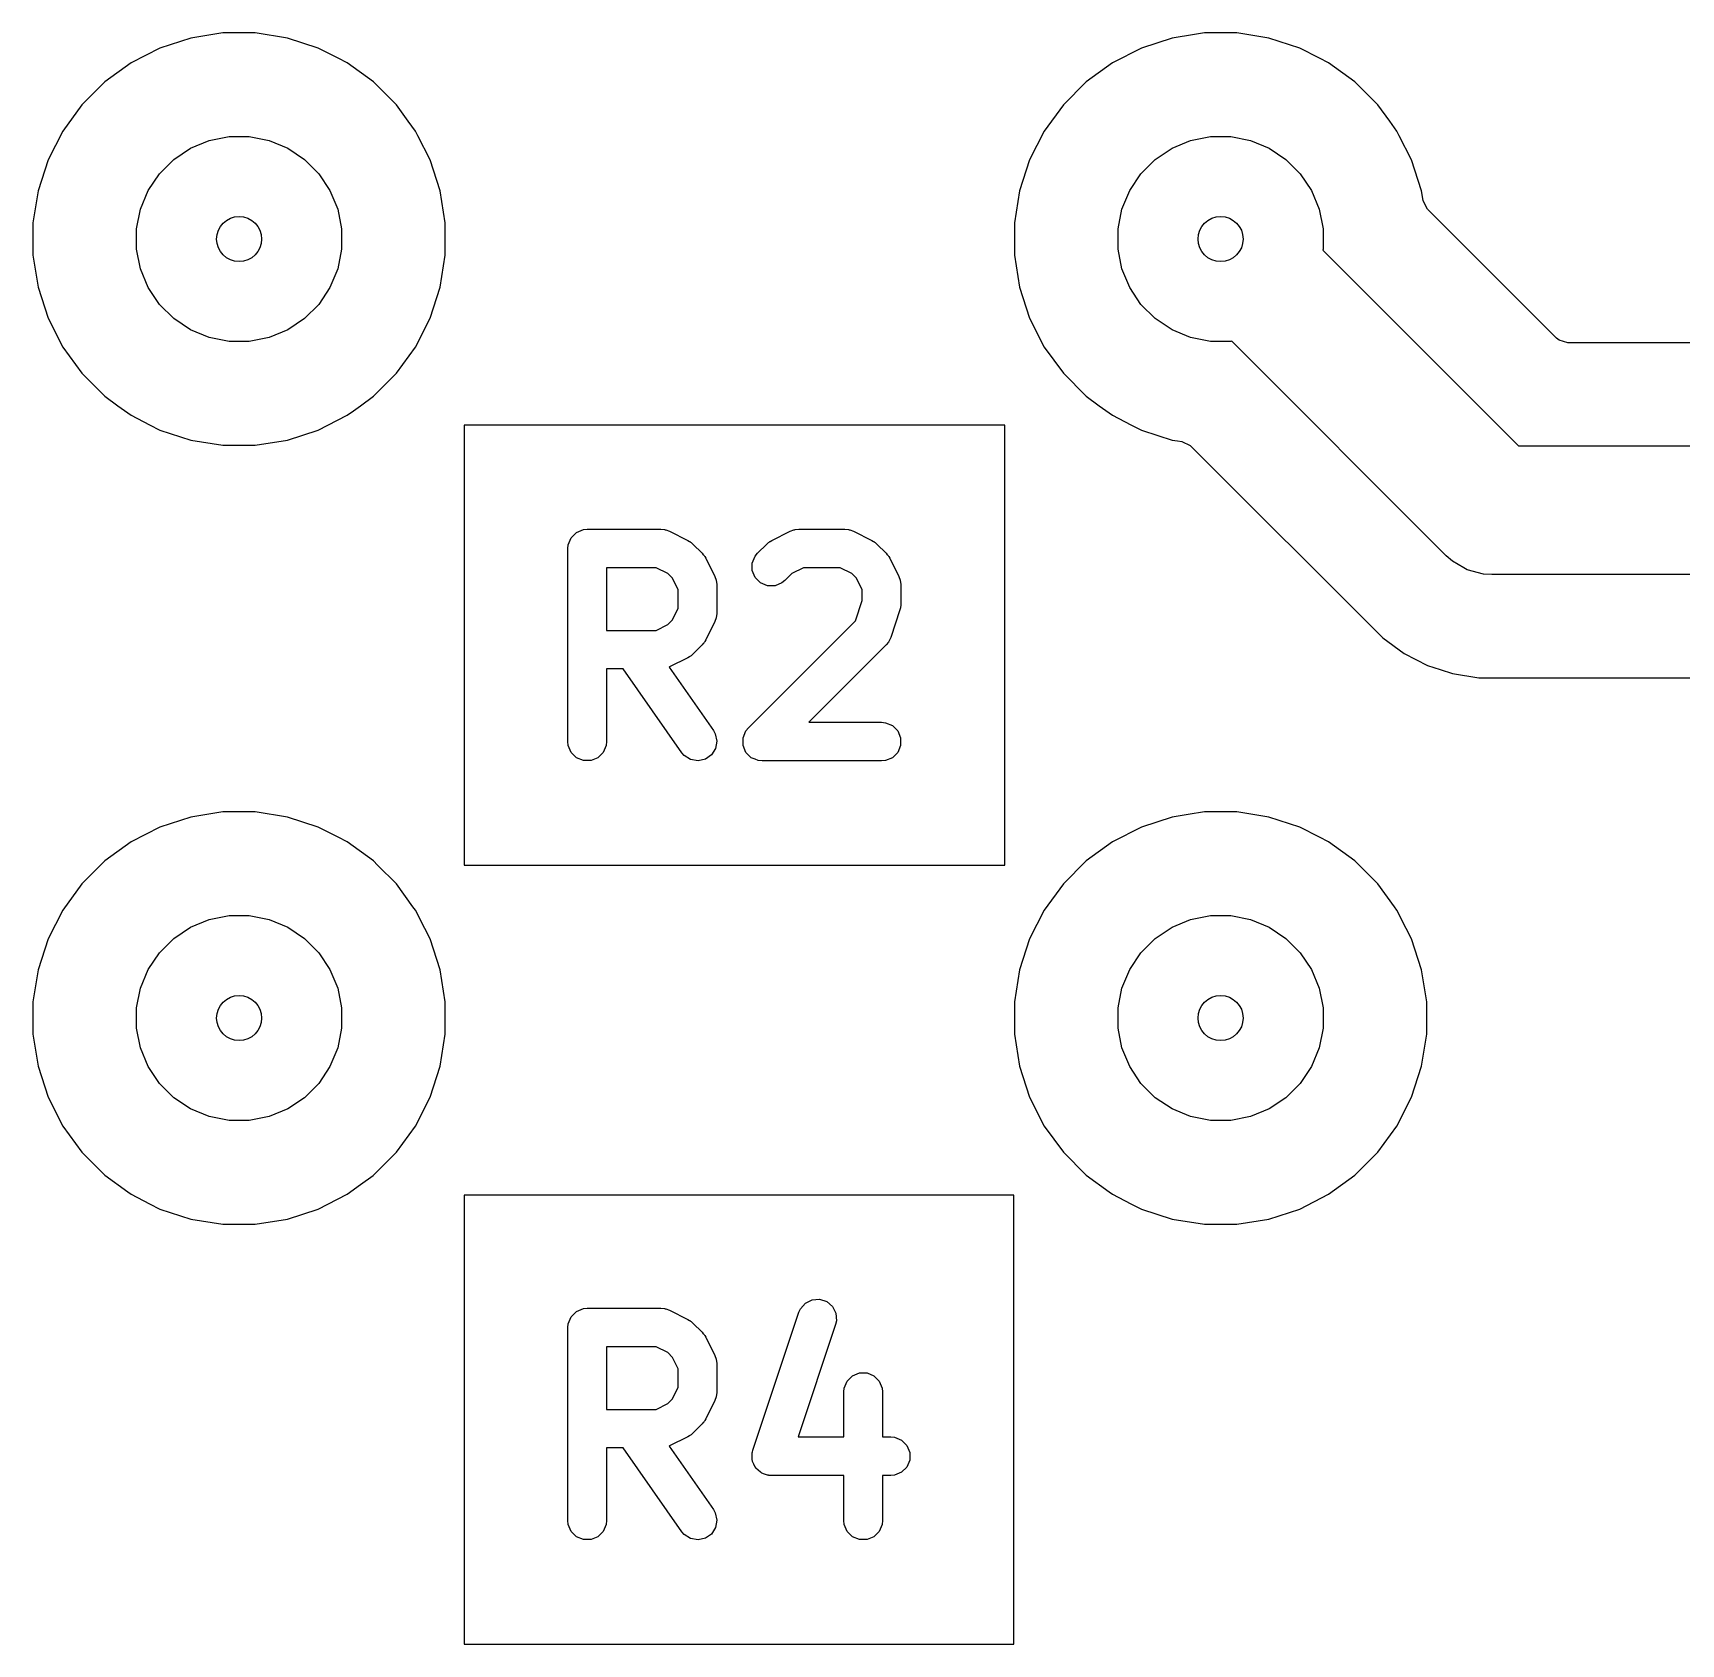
# Model space of a CAD drawing. Extents: x 20 to 124, y -124 to -20.
# Drawn here: x 58.4 to 71.2, y -96.51 to -84 of the extents above; entities that cross this region are included whole.
import ezdxf

# ---------------------------------------------------------------- set-up
doc = ezdxf.new("R2010")
doc.units = 0
doc.layers.add('BLACK', color=7, linetype='CONTINUOUS')
doc.layers.add('WHITE', color=7, linetype='CONTINUOUS')

msp = doc.modelspace()

# ---------------------------------------------------------------- linework, layer by layer
at = {"layer": 'BLACK', "linetype": 'CONTINUOUS'}
for p, q in [((59.630214, -84.04141), (59.390616, -84.11926)), ((59.802295, -84.014155), (59.630214, -84.04141)), ((59.879038, -84.002), (59.802295, -84.014155)), ((60.130962, -84.002), (59.879038, -84.002)), ((60.379779, -84.041409), (60.130962, -84.002)), ((60.379785, -84.04141), (60.379779, -84.041409)), ((60.619383, -84.11926), (60.379785, -84.04141)), ((67.250214, -84.04141), (67.010616, -84.11926)), ((67.422295, -84.014155), (67.250214, -84.04141)), ((67.499038, -84.002), (67.422295, -84.014155)), ((67.750962, -84.002), (67.499038, -84.002)), ((67.999779, -84.041409), (67.750962, -84.002)), ((67.999785, -84.04141), (67.999779, -84.041409)), ((68.239383, -84.11926), (67.999785, -84.04141)), ((59.390616, -84.11926), (59.166151, -84.233632)), ((60.773747, -84.197913), (60.619383, -84.11926)), ((67.010616, -84.11926), (66.786151, -84.233632)), ((68.393747, -84.197913), (68.239383, -84.11926)), ((59.166151, -84.233632), (58.96235, -84.381701)), ((60.843845, -84.23363), (60.773747, -84.197913)), ((60.843847, -84.233631), (60.843845, -84.23363)), ((60.843848, -84.233632), (60.843847, -84.233631)), ((61.047649, -84.381701), (60.843848, -84.233632)), ((66.786151, -84.233632), (66.58235, -84.381701)), ((68.463845, -84.23363), (68.393747, -84.197913)), ((68.463847, -84.233631), (68.463845, -84.23363)), ((68.463848, -84.233632), (68.463847, -84.233631)), ((68.667649, -84.381701), (68.463848, -84.233632)), ((58.962345, -84.381705), (58.784205, -84.559845)), ((58.96235, -84.381701), (58.962345, -84.381705)), ((61.047654, -84.381705), (61.047649, -84.381701)), ((61.225794, -84.559845), (61.047654, -84.381705)), ((66.582345, -84.381705), (66.404205, -84.559845)), ((66.58235, -84.381701), (66.582345, -84.381705)), ((68.667654, -84.381705), (68.667649, -84.381701)), ((68.845794, -84.559845), (68.667654, -84.381705)), ((58.784201, -84.55985), (58.636132, -84.763651)), ((58.784205, -84.559845), (58.784201, -84.55985)), ((61.225798, -84.55985), (61.225794, -84.559845)), ((61.318038, -84.686809), (61.225798, -84.55985)), ((66.404201, -84.55985), (66.256132, -84.763651)), ((66.404205, -84.559845), (66.404201, -84.55985)), ((68.845798, -84.55985), (68.845794, -84.559845)), ((68.938038, -84.686809), (68.845798, -84.55985)), ((61.37387, -84.763655), (61.318038, -84.686809)), ((68.99387, -84.763655), (68.938038, -84.686809)), ((58.636132, -84.763651), (58.52176, -84.988116)), ((59.772772, -84.836948), (59.926586, -84.806352)), ((59.926586, -84.806352), (60.083414, -84.806352)), ((60.083414, -84.806352), (60.237228, -84.836948)), ((61.392398, -84.800019), (61.37387, -84.763655)), ((61.488239, -84.988116), (61.392398, -84.800019)), ((66.256132, -84.763651), (66.14176, -84.988116)), ((67.392772, -84.836948), (67.546586, -84.806352)), ((67.546586, -84.806352), (67.703414, -84.806352)), ((67.703414, -84.806352), (67.857228, -84.836948)), ((69.012398, -84.800019), (68.99387, -84.763655)), ((69.108239, -84.988116), (69.012398, -84.800019)), ((59.497485, -84.984092), (59.627883, -84.896963)), ((59.627883, -84.896963), (59.772772, -84.836948)), ((60.237228, -84.836948), (60.382117, -84.896963)), ((60.382117, -84.896963), (60.512515, -84.984092)), ((67.117485, -84.984092), (67.247883, -84.896963)), ((67.247883, -84.896963), (67.392772, -84.836948)), ((67.857228, -84.836948), (68.002117, -84.896963)), ((68.002117, -84.896963), (68.132515, -84.984092)), ((58.52176, -84.988116), (58.44391, -85.227714)), ((59.386592, -85.094985), (59.497485, -84.984092)), ((60.512515, -84.984092), (60.623408, -85.094985)), ((61.488239, -84.988118), (61.488239, -84.988116)), ((61.488241, -84.988121), (61.488239, -84.988118)), ((61.56609, -85.227715), (61.488241, -84.988121)), ((66.14176, -84.988116), (66.06391, -85.227714)), ((67.006592, -85.094985), (67.117485, -84.984092)), ((68.132515, -84.984092), (68.243408, -85.094985)), ((69.18609, -85.227714), (69.108239, -84.988116)), ((59.299463, -85.225383), (59.386592, -85.094985)), ((60.623408, -85.094985), (60.710537, -85.225383)), ((66.919463, -85.225383), (67.006592, -85.094985)), ((68.243408, -85.094985), (68.330537, -85.225383)), ((58.44391, -85.227714), (58.4045, -85.476538)), ((59.239448, -85.370272), (59.299463, -85.225383)), ((60.710537, -85.225383), (60.770552, -85.370272)), ((61.6055, -85.476538), (61.56609, -85.227715)), ((66.06391, -85.227714), (66.0245, -85.476538)), ((66.859448, -85.370272), (66.919463, -85.225383)), ((68.330537, -85.225383), (68.390552, -85.370272)), ((69.197983, -85.302806), (69.18609, -85.227714)), ((69.19929, -85.309767), (69.197983, -85.302806)), ((69.232775, -85.37109), (69.19929, -85.309767)), ((59.208852, -85.524086), (59.239448, -85.370272)), ((60.770552, -85.370272), (60.801148, -85.524086)), ((66.828852, -85.524086), (66.859448, -85.370272)), ((68.390552, -85.370272), (68.421148, -85.524086)), ((70.233666, -86.371981), (69.232775, -85.37109)), ((58.4045, -85.476538), (58.4045, -85.728461)), ((59.208852, -85.680914), (59.208852, -85.524086)), ((60.801148, -85.524086), (60.801148, -85.680914)), ((61.6055, -85.728462), (61.6055, -85.476538)), ((66.0245, -85.476538), (66.0245, -85.728461)), ((66.828852, -85.680914), (66.828852, -85.524086)), ((68.421148, -85.524086), (68.421148, -85.680914)), ((58.4045, -85.728461), (58.44391, -85.977285)), ((59.239448, -85.834728), (59.208852, -85.680914)), ((60.801148, -85.680914), (60.770552, -85.834728)), ((61.56609, -85.977285), (61.6055, -85.728462)), ((66.0245, -85.728461), (66.06391, -85.977285)), ((66.859448, -85.834728), (66.828852, -85.680914)), ((68.421148, -85.680914), (68.419384, -85.689778)), ((68.419384, -85.689778), (69.938406, -87.2088)), ((59.299463, -85.979617), (59.239448, -85.834728)), ((60.770552, -85.834728), (60.710537, -85.979617)), ((66.919463, -85.979617), (66.859448, -85.834728)), ((58.44391, -85.977285), (58.52176, -86.216883)), ((59.386592, -86.110015), (59.299463, -85.979617)), ((60.710537, -85.979617), (60.623408, -86.110015)), ((61.488241, -86.216879), (61.56609, -85.977285)), ((66.06391, -85.977285), (66.14176, -86.216883)), ((67.006592, -86.110015), (66.919463, -85.979617)), ((59.497485, -86.220908), (59.386592, -86.110015)), ((60.623408, -86.110015), (60.512515, -86.220908)), ((67.117485, -86.220908), (67.006592, -86.110015)), ((58.52176, -86.216883), (58.636132, -86.441348)), ((59.627883, -86.308037), (59.497485, -86.220908)), ((60.512515, -86.220908), (60.382117, -86.308037)), ((61.37387, -86.441345), (61.488241, -86.216879)), ((66.14176, -86.216883), (66.256132, -86.441348)), ((67.247883, -86.308037), (67.117485, -86.220908)), ((59.772772, -86.368052), (59.627883, -86.308037)), ((59.926586, -86.398648), (59.772772, -86.368052)), ((60.237228, -86.368052), (60.083414, -86.398648)), ((60.382117, -86.308037), (60.237228, -86.368052)), ((67.392772, -86.368052), (67.247883, -86.308037)), ((67.546586, -86.398648), (67.392772, -86.368052)), ((58.636132, -86.441348), (58.784201, -86.645149)), ((60.083414, -86.398648), (59.926586, -86.398648)), ((61.225793, -86.645156), (61.37387, -86.441345)), ((66.256132, -86.441348), (66.404201, -86.645149)), ((67.703414, -86.398648), (67.546586, -86.398648)), ((67.712278, -86.396884), (67.703414, -86.398648)), ((69.377747, -88.062353), (67.712278, -86.396884)), ((70.254308, -86.388615), (70.233666, -86.371981)), ((70.321347, -86.4083), (70.254308, -86.388615)), ((73.186943, -86.4083), (70.321347, -86.4083)), ((58.784201, -86.645149), (58.784205, -86.645154)), ((58.784205, -86.645154), (58.962345, -86.823294)), ((61.047656, -86.823293), (61.225793, -86.645156)), ((66.404201, -86.645149), (66.404205, -86.645154)), ((66.404205, -86.645154), (66.582345, -86.823294)), ((58.962345, -86.823294), (58.96235, -86.823298)), ((58.96235, -86.823298), (59.063687, -86.896923)), ((60.946314, -86.896923), (61.047649, -86.823298)), ((61.047647, -86.823298), (61.047656, -86.823293)), ((61.047649, -86.823298), (61.047647, -86.823298)), ((66.582345, -86.823294), (66.58235, -86.823298)), ((66.58235, -86.823298), (66.683687, -86.896923)), ((59.063687, -86.896923), (59.166155, -86.97137)), ((59.166155, -86.97137), (59.309184, -87.044247)), ((60.619379, -87.085741), (60.843845, -86.97137)), ((60.843845, -86.97137), (60.892547, -86.935985)), ((60.892547, -86.935985), (60.946314, -86.896923)), ((66.683687, -86.896923), (66.786155, -86.97137)), ((66.786155, -86.97137), (66.929184, -87.044247)), ((59.309184, -87.044247), (59.390616, -87.085739)), ((59.390616, -87.085739), (59.390618, -87.085739)), ((59.390618, -87.085739), (59.390621, -87.085741)), ((59.390621, -87.085741), (59.630215, -87.16359)), ((60.379785, -87.16359), (60.619379, -87.085741)), ((65.950797, -87.048603), (61.752357, -87.048603)), ((61.752357, -87.048603), (61.752357, -90.464155)), ((65.950797, -90.464155), (65.950797, -87.048603)), ((66.929184, -87.044247), (67.010616, -87.085739)), ((67.010616, -87.085739), (67.010618, -87.085739)), ((67.010618, -87.085739), (67.010621, -87.085741)), ((67.010621, -87.085741), (67.139049, -87.12747)), ((67.139049, -87.12747), (67.250214, -87.16359)), ((59.630215, -87.16359), (59.879038, -87.203)), ((59.879038, -87.203), (59.879039, -87.203)), ((59.879039, -87.203), (60.130961, -87.203)), ((60.130961, -87.203), (60.130962, -87.203)), ((60.130962, -87.203), (60.379785, -87.16359)), ((67.250214, -87.16359), (67.289439, -87.169802)), ((67.289439, -87.169802), (67.325306, -87.175483)), ((67.325306, -87.175483), (67.388441, -87.205412)), ((67.388441, -87.205412), (67.39359, -87.210275)), ((67.39359, -87.210275), (68.884081, -88.700766)), ((69.938406, -87.2088), (80.081594, -87.2088)), ((62.583137, -87.922492), (62.624521, -87.881108)), ((62.624521, -87.881108), (62.678593, -87.85871)), ((62.678593, -87.85871), (62.707857, -87.855828)), ((62.707857, -87.855828), (63.279286, -87.855828)), ((63.279286, -87.855828), (63.30855, -87.85871)), ((63.30855, -87.85871), (63.31353, -87.860773)), ((63.31353, -87.860773), (63.318905, -87.861155)), ((63.318905, -87.861155), (63.346368, -87.871664)), ((63.346368, -87.871664), (63.489225, -87.943093)), ((64.140775, -87.943093), (64.283633, -87.871664)), ((64.283633, -87.871664), (64.311096, -87.861154)), ((64.311096, -87.861154), (64.316473, -87.860771)), ((64.316473, -87.860771), (64.321451, -87.85871)), ((64.321451, -87.85871), (64.350715, -87.855828)), ((64.350715, -87.855828), (64.707857, -87.855828)), ((64.707857, -87.855828), (64.737121, -87.85871)), ((64.737121, -87.85871), (64.742098, -87.860771)), ((64.742098, -87.860771), (64.747476, -87.861154)), ((64.747476, -87.861154), (64.774939, -87.871664)), ((64.774939, -87.871664), (64.917797, -87.943093)), ((62.557857, -88.005828), (62.560739, -87.976564)), ((62.557857, -89.505828), (62.557857, -88.005828)), ((62.560739, -87.976564), (62.583137, -87.922492)), ((63.489225, -87.943093), (63.50182, -87.951021)), ((63.50182, -87.951021), (63.505477, -87.952536)), ((63.505477, -87.952536), (63.509594, -87.955915)), ((63.509594, -87.955915), (63.514111, -87.958758)), ((63.514111, -87.958758), (63.516708, -87.961752)), ((63.516708, -87.961752), (63.528208, -87.97119)), ((63.528208, -87.97119), (63.599637, -88.042618)), ((64.030363, -88.042619), (64.101791, -87.971191)), ((64.101791, -87.971191), (64.113293, -87.96175)), ((64.113293, -87.96175), (64.115889, -87.958758)), ((64.115889, -87.958758), (64.120398, -87.955919)), ((64.120398, -87.955919), (64.124521, -87.952536)), ((64.124521, -87.952536), (64.128183, -87.951019)), ((64.128183, -87.951019), (64.140775, -87.943093)), ((64.917797, -87.943093), (64.93039, -87.95102)), ((64.93039, -87.95102), (64.93405, -87.952536)), ((64.93405, -87.952536), (64.938169, -87.955917)), ((64.938169, -87.955917), (64.942683, -87.958758)), ((64.942683, -87.958758), (64.945279, -87.961751)), ((64.945279, -87.961751), (64.956781, -87.971191)), ((64.956781, -87.971191), (65.028209, -88.042619)), ((63.243876, -88.155828), (62.857857, -88.155828)), ((62.857857, -88.155828), (62.857857, -88.641542)), ((63.33329, -88.200535), (63.243876, -88.155828)), ((63.599637, -88.042618), (63.609079, -88.054123)), ((63.609079, -88.054123), (63.612071, -88.056718)), ((63.612071, -88.056718), (63.61491, -88.061228)), ((63.61491, -88.061228), (63.618292, -88.065349)), ((63.618292, -88.065349), (63.619807, -88.069008)), ((63.619807, -88.069008), (63.627736, -88.081603)), ((63.627736, -88.081603), (63.699164, -88.224461)), ((63.989311, -88.119422), (64.011708, -88.06535)), ((63.989311, -88.177948), (63.989311, -88.119422)), ((64.011708, -88.06535), (64.030363, -88.042619)), ((64.386125, -88.155828), (64.296711, -88.200535)), ((64.672447, -88.155828), (64.386125, -88.155828)), ((64.761861, -88.200535), (64.672447, -88.155828)), ((65.028209, -88.042619), (65.037649, -88.054121)), ((65.037649, -88.054121), (65.040642, -88.056717)), ((65.040642, -88.056717), (65.04348, -88.061226)), ((65.04348, -88.061226), (65.046864, -88.065349)), ((65.046864, -88.065349), (65.04838, -88.069011)), ((65.04838, -88.069011), (65.056307, -88.081603)), ((65.056307, -88.081603), (65.127736, -88.224459)), ((69.426903, -88.105461), (69.377747, -88.062353)), ((69.426919, -88.105477), (69.426903, -88.105461)), ((69.51413, -88.155828), (69.426919, -88.105477)), ((69.539958, -88.17074), (69.51413, -88.155828)), ((63.370294, -88.237539), (63.33329, -88.200535)), ((63.415, -88.326951), (63.370294, -88.237539)), ((63.699164, -88.224461), (63.709674, -88.251924)), ((63.709674, -88.251924), (63.710055, -88.257299)), ((63.710055, -88.257299), (63.712118, -88.262278)), ((63.712118, -88.262278), (63.715, -88.291542)), ((64.011708, -88.23202), (63.989311, -88.177948)), ((64.053094, -88.273406), (64.011708, -88.23202)), ((64.107166, -88.295803), (64.053094, -88.273406)), ((64.219764, -88.273406), (64.165692, -88.295803)), ((64.242495, -88.254751), (64.219764, -88.273406)), ((64.296711, -88.200535), (64.242495, -88.254751)), ((64.798865, -88.237539), (64.761861, -88.200535)), ((64.843572, -88.326952), (64.798865, -88.237539)), ((65.127736, -88.224459), (65.138245, -88.251923)), ((65.138245, -88.251923), (65.138626, -88.257297)), ((65.138626, -88.257297), (65.14069, -88.262278)), ((65.14069, -88.262278), (65.143572, -88.291542)), ((69.666037, -88.204523), (69.539958, -88.17074)), ((69.666052, -88.204523), (69.666037, -88.204523)), ((69.7313, -88.2088), (69.666052, -88.204523)), ((80.2887, -88.2088), (69.7313, -88.2088)), ((63.415, -88.470418), (63.415, -88.326951)), ((63.715, -88.291542), (63.715, -88.505828)), ((64.165692, -88.295803), (64.107166, -88.295803)), ((64.791038, -88.567657), (64.843572, -88.410059)), ((64.843572, -88.410059), (64.843572, -88.326952)), ((65.143572, -88.291542), (65.143572, -88.4344)), ((63.370293, -88.559831), (63.415, -88.470418)), ((63.710055, -88.54007), (63.709674, -88.545446)), ((63.712118, -88.535092), (63.710055, -88.54007)), ((63.715, -88.505828), (63.712118, -88.535092)), ((65.135874, -88.481835), (65.064445, -88.69612)), ((65.139173, -88.467325), (65.135874, -88.481835)), ((65.14069, -88.463664), (65.139173, -88.467325)), ((65.141212, -88.458355), (65.14069, -88.463664)), ((65.142394, -88.453161), (65.141212, -88.458355)), ((65.143572, -88.4344), (65.142113, -88.449211)), ((65.142113, -88.449211), (65.142394, -88.453161)), ((62.857857, -88.641542), (63.243876, -88.641542)), ((63.243876, -88.641542), (63.333288, -88.596836)), ((63.333288, -88.596836), (63.370293, -88.559831)), ((63.699164, -88.572909), (63.627736, -88.715767)), ((63.709674, -88.545446), (63.699164, -88.572909)), ((63.958934, -89.399762), (64.791038, -88.567657)), ((63.599638, -88.754751), (63.528209, -88.82618)), ((63.609079, -88.743246), (63.599638, -88.754751)), ((63.612071, -88.740652), (63.609079, -88.743246)), ((63.614909, -88.736142), (63.612071, -88.740652)), ((63.618293, -88.73202), (63.614909, -88.736142)), ((63.619809, -88.728358), (63.618293, -88.73202)), ((63.627736, -88.715767), (63.619809, -88.728358)), ((65.028209, -88.754751), (64.427132, -89.355828)), ((65.046864, -88.732021), (65.028209, -88.754751)), ((65.048927, -88.727039), (65.046864, -88.732021)), ((65.052457, -88.72297), (65.048927, -88.727039)), ((65.064445, -88.69612), (65.052457, -88.72297)), ((68.884081, -88.700766), (69.049689, -88.821087)), ((63.346368, -88.925706), (63.342933, -88.92702)), ((63.342933, -88.92702), (63.687885, -89.419809)), ((63.489225, -88.854278), (63.346368, -88.925706)), ((63.501818, -88.84635), (63.489225, -88.854278)), ((63.505478, -88.844835), (63.501818, -88.84635)), ((63.509597, -88.841453), (63.505478, -88.844835)), ((63.514111, -88.838613), (63.509597, -88.841453)), ((63.516707, -88.835619), (63.514111, -88.838613)), ((63.528209, -88.82618), (63.516707, -88.835619)), ((69.049689, -88.821087), (69.140885, -88.867553)), ((69.140885, -88.867553), (69.232081, -88.91402)), ((69.232081, -88.91402), (69.329423, -88.945648)), ((62.986902, -88.941542), (62.857857, -88.941542)), ((62.857857, -88.941542), (62.857857, -89.505828)), ((63.442115, -89.591847), (62.986902, -88.941542)), ((69.329423, -88.945648), (69.426765, -88.977277)), ((69.426765, -88.977277), (69.628948, -89.0093)), ((69.628948, -89.0093), (69.628949, -89.0093)), ((69.628949, -89.0093), (80.391051, -89.0093)), ((63.687885, -89.419809), (63.702306, -89.445435)), ((63.917882, -89.476565), (63.940279, -89.422493)), ((63.940279, -89.422493), (63.958934, -89.399762)), ((64.427132, -89.355828), (64.993572, -89.355828)), ((64.993572, -89.355828), (65.022836, -89.35871)), ((65.022836, -89.35871), (65.076908, -89.381108)), ((65.076908, -89.381108), (65.118292, -89.422492)), ((65.118292, -89.422492), (65.14069, -89.476564)), ((62.560739, -89.535092), (62.557857, -89.505828)), ((62.583137, -89.589164), (62.560739, -89.535092)), ((62.854975, -89.535092), (62.832577, -89.589164)), ((62.857857, -89.505828), (62.854975, -89.535092)), ((63.704794, -89.560213), (63.673341, -89.60957)), ((63.702306, -89.445435), (63.714965, -89.502577)), ((63.714965, -89.502577), (63.704794, -89.560213)), ((63.917882, -89.535091), (63.917882, -89.476565)), ((63.940279, -89.589163), (63.917882, -89.535091)), ((65.14069, -89.535092), (65.118292, -89.589164)), ((65.14069, -89.476564), (65.14069, -89.535092)), ((62.624521, -89.630548), (62.583137, -89.589164)), ((62.678593, -89.652946), (62.624521, -89.630548)), ((62.737121, -89.652946), (62.678593, -89.652946)), ((62.791193, -89.630548), (62.737121, -89.652946)), ((62.832577, -89.589164), (62.791193, -89.630548)), ((63.461258, -89.614169), (63.442115, -89.591847)), ((63.510615, -89.645622), (63.461258, -89.614169)), ((63.568251, -89.655793), (63.510615, -89.645622)), ((63.625393, -89.643134), (63.568251, -89.655793)), ((63.673341, -89.60957), (63.625393, -89.643134)), ((63.981665, -89.630549), (63.940279, -89.589163)), ((64.012048, -89.643134), (63.981665, -89.630549)), ((64.035736, -89.652946), (64.012048, -89.643134)), ((64.065, -89.655828), (64.035736, -89.652946)), ((64.993572, -89.655828), (64.065, -89.655828)), ((65.022836, -89.652946), (64.993572, -89.655828)), ((65.076908, -89.630548), (65.022836, -89.652946)), ((65.118292, -89.589164), (65.076908, -89.630548)), ((59.754626, -90.071705), (59.630214, -90.09141)), ((59.879038, -90.052), (59.754626, -90.071705)), ((60.130962, -90.052), (59.879038, -90.052)), ((60.379785, -90.09141), (60.130962, -90.052)), ((67.374626, -90.071705), (67.250214, -90.09141)), ((67.499038, -90.052), (67.374626, -90.071705)), ((67.750962, -90.052), (67.499038, -90.052)), ((67.999785, -90.09141), (67.750962, -90.052)), ((59.390616, -90.16926), (59.166151, -90.283632)), ((59.630214, -90.09141), (59.390616, -90.16926)), ((60.619383, -90.16926), (60.379785, -90.09141)), ((60.773747, -90.247913), (60.619383, -90.16926)), ((67.010616, -90.16926), (66.786151, -90.283632)), ((67.250214, -90.09141), (67.010616, -90.16926)), ((68.239383, -90.16926), (67.999785, -90.09141)), ((68.393747, -90.247913), (68.239383, -90.16926)), ((59.166151, -90.283632), (58.96235, -90.431701)), ((60.843845, -90.28363), (60.773747, -90.247913)), ((60.843847, -90.283631), (60.843845, -90.28363)), ((60.843848, -90.283632), (60.843847, -90.283631)), ((61.047649, -90.431701), (60.843848, -90.283632)), ((66.786151, -90.283632), (66.58235, -90.431701)), ((68.463845, -90.28363), (68.393747, -90.247913)), ((68.463847, -90.283631), (68.463845, -90.28363)), ((68.463848, -90.283632), (68.463847, -90.283631)), ((68.667649, -90.431701), (68.463848, -90.283632)), ((58.962345, -90.431705), (58.784205, -90.609845)), ((58.96235, -90.431701), (58.962345, -90.431705)), ((61.047654, -90.431705), (61.047649, -90.431701)), ((61.080104, -90.464155), (61.047654, -90.431705)), ((61.225794, -90.609845), (61.080104, -90.464155)), ((61.752357, -90.464155), (65.950797, -90.464155)), ((66.582345, -90.431705), (66.404205, -90.609845)), ((66.58235, -90.431701), (66.582345, -90.431705)), ((68.667654, -90.431705), (68.667649, -90.431701)), ((68.845794, -90.609845), (68.667654, -90.431705)), ((58.784201, -90.60985), (58.636132, -90.813651)), ((58.784205, -90.609845), (58.784201, -90.60985)), ((61.225798, -90.60985), (61.225794, -90.609845)), ((61.354952, -90.787617), (61.225798, -90.60985)), ((66.404201, -90.60985), (66.256132, -90.813651)), ((66.404205, -90.609845), (66.404201, -90.60985)), ((68.845798, -90.60985), (68.845794, -90.609845)), ((68.974952, -90.787617), (68.845798, -90.60985)), ((58.636132, -90.813651), (58.52176, -91.038116)), ((61.37387, -90.813655), (61.354952, -90.787617)), ((61.446747, -90.956684), (61.37387, -90.813655)), ((66.256132, -90.813651), (66.14176, -91.038116)), ((68.99387, -90.813655), (68.974952, -90.787617)), ((69.066747, -90.956684), (68.99387, -90.813655)), ((59.497485, -91.034092), (59.627883, -90.946963)), ((59.627883, -90.946963), (59.772772, -90.886948)), ((59.772772, -90.886948), (59.926586, -90.856352)), ((59.926586, -90.856352), (60.083414, -90.856352)), ((60.083414, -90.856352), (60.237228, -90.886948)), ((60.237228, -90.886948), (60.382117, -90.946963)), ((60.382117, -90.946963), (60.512515, -91.034092)), ((61.488239, -91.038116), (61.446747, -90.956684)), ((67.117485, -91.034092), (67.247883, -90.946963)), ((67.247883, -90.946963), (67.392772, -90.886948)), ((67.392772, -90.886948), (67.546586, -90.856352)), ((67.546586, -90.856352), (67.703414, -90.856352)), ((67.703414, -90.856352), (67.857228, -90.886948)), ((67.857228, -90.886948), (68.002117, -90.946963)), ((68.002117, -90.946963), (68.132515, -91.034092)), ((69.108239, -91.038116), (69.066747, -90.956684)), ((58.52176, -91.038116), (58.44391, -91.277714)), ((59.386592, -91.144985), (59.497485, -91.034092)), ((60.512515, -91.034092), (60.623408, -91.144985)), ((61.488239, -91.038118), (61.488239, -91.038116)), ((61.488241, -91.038121), (61.488239, -91.038118)), ((61.56609, -91.277715), (61.488241, -91.038121)), ((66.14176, -91.038116), (66.06391, -91.277714)), ((67.006592, -91.144985), (67.117485, -91.034092)), ((68.132515, -91.034092), (68.243408, -91.144985)), ((69.108239, -91.038118), (69.108239, -91.038116)), ((69.108241, -91.038121), (69.108239, -91.038118)), ((69.18609, -91.277715), (69.108241, -91.038121)), ((59.299463, -91.275383), (59.386592, -91.144985)), ((60.623408, -91.144985), (60.710537, -91.275383)), ((66.919463, -91.275383), (67.006592, -91.144985)), ((68.243408, -91.144985), (68.330537, -91.275383)), ((58.44391, -91.277714), (58.4045, -91.526538)), ((59.239448, -91.420272), (59.299463, -91.275383)), ((60.710537, -91.275383), (60.770552, -91.420272)), ((61.6055, -91.526538), (61.56609, -91.277715)), ((66.06391, -91.277714), (66.0245, -91.526538)), ((66.859448, -91.420272), (66.919463, -91.275383)), ((68.330537, -91.275383), (68.390552, -91.420272)), ((69.2255, -91.526538), (69.18609, -91.277715)), ((59.208852, -91.574086), (59.239448, -91.420272)), ((60.770552, -91.420272), (60.801148, -91.574086)), ((66.828852, -91.574086), (66.859448, -91.420272)), ((68.390552, -91.420272), (68.421148, -91.574086)), ((58.4045, -91.526538), (58.4045, -91.778461)), ((59.208852, -91.730914), (59.208852, -91.574086)), ((60.801148, -91.574086), (60.801148, -91.730914)), ((61.6055, -91.778462), (61.6055, -91.526538)), ((66.0245, -91.526538), (66.0245, -91.778461)), ((66.828852, -91.730914), (66.828852, -91.574086)), ((68.421148, -91.574086), (68.421148, -91.730914)), ((69.2255, -91.778462), (69.2255, -91.526538)), ((59.239448, -91.884728), (59.208852, -91.730914)), ((60.801148, -91.730914), (60.770552, -91.884728)), ((66.859448, -91.884728), (66.828852, -91.730914)), ((68.421148, -91.730914), (68.390552, -91.884728)), ((58.4045, -91.778461), (58.44391, -92.027285)), ((61.56609, -92.027285), (61.6055, -91.778462)), ((66.0245, -91.778461), (66.06391, -92.027285)), ((69.18609, -92.027285), (69.2255, -91.778462)), ((59.299463, -92.029617), (59.239448, -91.884728)), ((60.770552, -91.884728), (60.710537, -92.029617)), ((66.919463, -92.029617), (66.859448, -91.884728)), ((68.390552, -91.884728), (68.330537, -92.029617)), ((58.44391, -92.027285), (58.52176, -92.266883)), ((59.386592, -92.160015), (59.299463, -92.029617)), ((60.710537, -92.029617), (60.623408, -92.160015)), ((61.488241, -92.266879), (61.56609, -92.027285)), ((66.06391, -92.027285), (66.14176, -92.266883)), ((67.006592, -92.160015), (66.919463, -92.029617)), ((68.330537, -92.029617), (68.243408, -92.160015)), ((69.108241, -92.266879), (69.18609, -92.027285)), ((59.497485, -92.270908), (59.386592, -92.160015)), ((60.623408, -92.160015), (60.512515, -92.270908)), ((67.117485, -92.270908), (67.006592, -92.160015)), ((68.243408, -92.160015), (68.132515, -92.270908)), ((58.52176, -92.266883), (58.636132, -92.491348)), ((59.627883, -92.358037), (59.497485, -92.270908)), ((59.772772, -92.418052), (59.627883, -92.358037)), ((60.382117, -92.358037), (60.237228, -92.418052)), ((60.512515, -92.270908), (60.382117, -92.358037)), ((61.37387, -92.491345), (61.488241, -92.266879)), ((66.14176, -92.266883), (66.256132, -92.491348)), ((67.247883, -92.358037), (67.117485, -92.270908)), ((67.392772, -92.418052), (67.247883, -92.358037)), ((68.002117, -92.358037), (67.857228, -92.418052)), ((68.132515, -92.270908), (68.002117, -92.358037)), ((68.99387, -92.491345), (69.108241, -92.266879)), ((58.636132, -92.491348), (58.784201, -92.695149)), ((59.926586, -92.448648), (59.772772, -92.418052)), ((60.083414, -92.448648), (59.926586, -92.448648)), ((60.237228, -92.418052), (60.083414, -92.448648)), ((61.225793, -92.695156), (61.37387, -92.491345)), ((66.256132, -92.491348), (66.404201, -92.695149)), ((67.546586, -92.448648), (67.392772, -92.418052)), ((67.703414, -92.448648), (67.546586, -92.448648)), ((67.857228, -92.418052), (67.703414, -92.448648)), ((68.845793, -92.695156), (68.99387, -92.491345)), ((58.784201, -92.695149), (58.784205, -92.695154)), ((58.784205, -92.695154), (58.962345, -92.873294)), ((61.047656, -92.873293), (61.225793, -92.695156)), ((66.404201, -92.695149), (66.404205, -92.695154)), ((66.404205, -92.695154), (66.582345, -92.873294)), ((68.667656, -92.873293), (68.845793, -92.695156)), ((58.962345, -92.873294), (58.96235, -92.873298)), ((58.96235, -92.873298), (59.140117, -93.002452)), ((60.946965, -92.946449), (61.044625, -92.875496)), ((61.044625, -92.875496), (61.044626, -92.875495)), ((61.044626, -92.875495), (61.047652, -92.873296)), ((61.047652, -92.873295), (61.047656, -92.873293)), ((61.047652, -92.873296), (61.047652, -92.873295)), ((66.582345, -92.873294), (66.58235, -92.873298)), ((66.58235, -92.873298), (66.760117, -93.002452)), ((68.463845, -93.02137), (68.667656, -92.873293)), ((59.140117, -93.002452), (59.166155, -93.02137)), ((59.166155, -93.02137), (59.309184, -93.094247)), ((60.619379, -93.135741), (60.843845, -93.02137)), ((60.843845, -93.02137), (60.946965, -92.946449)), ((66.760117, -93.002452), (66.786155, -93.02137)), ((66.786155, -93.02137), (66.929184, -93.094247)), ((68.239379, -93.135741), (68.463845, -93.02137)), ((59.309184, -93.094247), (59.390616, -93.135739)), ((59.390616, -93.135739), (59.390618, -93.135739)), ((59.390618, -93.135739), (59.390621, -93.135741)), ((59.390621, -93.135741), (59.630215, -93.21359)), ((60.379785, -93.21359), (60.619379, -93.135741)), ((66.0205, -93.027176), (61.752357, -93.027176)), ((61.752357, -93.027176), (61.752357, -96.514155)), ((66.0205, -96.514155), (66.0205, -93.027176)), ((66.929184, -93.094247), (67.010616, -93.135739)), ((67.010616, -93.135739), (67.010618, -93.135739)), ((67.010618, -93.135739), (67.010621, -93.135741)), ((67.010621, -93.135741), (67.250215, -93.21359)), ((67.999785, -93.21359), (68.239379, -93.135741)), ((59.630215, -93.21359), (59.879038, -93.253)), ((59.879038, -93.253), (59.879039, -93.253)), ((59.879039, -93.253), (60.130961, -93.253)), ((60.130961, -93.253), (60.130962, -93.253)), ((60.130962, -93.253), (60.379785, -93.21359)), ((67.250215, -93.21359), (67.499038, -93.253)), ((67.499038, -93.253), (67.499039, -93.253)), ((67.499039, -93.253), (67.750961, -93.253)), ((67.750961, -93.253), (67.750962, -93.253)), ((67.750962, -93.253), (67.999785, -93.21359)), ((62.624521, -93.931108), (62.678593, -93.90871)), ((62.678593, -93.90871), (62.707857, -93.905828)), ((62.707857, -93.905828), (63.279286, -93.905828)), ((63.279286, -93.905828), (63.30855, -93.90871)), ((63.30855, -93.90871), (63.31353, -93.910773)), ((63.31353, -93.910773), (63.318905, -93.911155)), ((63.318905, -93.911155), (63.346368, -93.921664)), ((64.351269, -93.936966), (64.363258, -93.910115)), ((64.363258, -93.910115), (64.401605, -93.865901)), ((64.401605, -93.865901), (64.453952, -93.839727)), ((64.453952, -93.839727), (64.512332, -93.835578)), ((64.512332, -93.835578), (64.567857, -93.854086)), ((64.567857, -93.854086), (64.612071, -93.892434)), ((64.612071, -93.892434), (64.638245, -93.944781)), ((62.557857, -94.055828), (62.560739, -94.026564)), ((62.560739, -94.026564), (62.583137, -93.972492)), ((62.583137, -93.972492), (62.624521, -93.931108)), ((63.346368, -93.921664), (63.489225, -93.993093)), ((63.489225, -93.993093), (63.50182, -94.001021)), ((63.50182, -94.001021), (63.505477, -94.002536)), ((63.505477, -94.002536), (63.509594, -94.005915)), ((63.509594, -94.005915), (63.514111, -94.008758)), ((63.514111, -94.008758), (63.516708, -94.011752)), ((63.516708, -94.011752), (63.528208, -94.02119)), ((63.528208, -94.02119), (63.599637, -94.092618)), ((63.994127, -95.008394), (64.351269, -93.936966)), ((64.635874, -94.031835), (64.344542, -94.905828)), ((64.642394, -94.003161), (64.635874, -94.031835)), ((64.638245, -93.944781), (64.642394, -94.003161)), ((62.557857, -95.555828), (62.557857, -94.055828)), ((63.599637, -94.092618), (63.609079, -94.104123)), ((63.609079, -94.104123), (63.612071, -94.106718)), ((63.612071, -94.106718), (63.61491, -94.111228)), ((63.61491, -94.111228), (63.618292, -94.115349)), ((63.618292, -94.115349), (63.619807, -94.119008)), ((63.619807, -94.119008), (63.627736, -94.131603)), ((63.627736, -94.131603), (63.699164, -94.274461)), ((63.243876, -94.205828), (62.857857, -94.205828)), ((62.857857, -94.205828), (62.857857, -94.691542)), ((63.33329, -94.250535), (63.243876, -94.205828)), ((63.370294, -94.287539), (63.33329, -94.250535)), ((63.415, -94.376951), (63.370294, -94.287539)), ((63.699164, -94.274461), (63.709674, -94.301924)), ((63.709674, -94.301924), (63.710055, -94.307299)), ((63.415, -94.520418), (63.415, -94.376951)), ((63.710055, -94.307299), (63.712118, -94.312278)), ((63.712118, -94.312278), (63.715, -94.341542)), ((63.715, -94.341542), (63.715, -94.555828)), ((64.767379, -94.431108), (64.821451, -94.40871)), ((64.821451, -94.40871), (64.879979, -94.40871)), ((64.879979, -94.40871), (64.934051, -94.431108)), ((63.370293, -94.609831), (63.415, -94.520418)), ((63.715, -94.555828), (63.712118, -94.585092)), ((64.700715, -94.555828), (64.703597, -94.526564)), ((64.700715, -94.905828), (64.700715, -94.555828)), ((64.703597, -94.526564), (64.725995, -94.472492)), ((64.725995, -94.472492), (64.767379, -94.431108)), ((64.934051, -94.431108), (64.975435, -94.472492)), ((64.975435, -94.472492), (64.997833, -94.526564)), ((64.997833, -94.526564), (65.000715, -94.555828)), ((65.000715, -94.555828), (65.000715, -94.905828)), ((63.243876, -94.691542), (63.333288, -94.646836)), ((63.333288, -94.646836), (63.370293, -94.609831)), ((63.699164, -94.622909), (63.627736, -94.765767)), ((63.709674, -94.595446), (63.699164, -94.622909)), ((63.710055, -94.59007), (63.709674, -94.595446)), ((63.712118, -94.585092), (63.710055, -94.59007)), ((62.857857, -94.691542), (63.243876, -94.691542)), ((63.599638, -94.804751), (63.528209, -94.87618)), ((63.609079, -94.793246), (63.599638, -94.804751)), ((63.612071, -94.790652), (63.609079, -94.793246)), ((63.614909, -94.786142), (63.612071, -94.790652)), ((63.618293, -94.78202), (63.614909, -94.786142)), ((63.619809, -94.778358), (63.618293, -94.78202)), ((63.627736, -94.765767), (63.619809, -94.778358)), ((63.489225, -94.904278), (63.346368, -94.975706)), ((63.501818, -94.89635), (63.489225, -94.904278)), ((63.505478, -94.894835), (63.501818, -94.89635)), ((63.509597, -94.891453), (63.505478, -94.894835)), ((63.514111, -94.888613), (63.509597, -94.891453)), ((63.516707, -94.885619), (63.514111, -94.888613)), ((63.528209, -94.87618), (63.516707, -94.885619)), ((64.344542, -94.905828), (64.700715, -94.905828)), ((65.000715, -94.905828), (65.065, -94.905828)), ((65.065, -94.905828), (65.094264, -94.90871)), ((65.094264, -94.90871), (65.148336, -94.931108)), ((65.148336, -94.931108), (65.18972, -94.972492)), ((62.986902, -94.991542), (62.857857, -94.991542)), ((62.857857, -94.991542), (62.857857, -95.555828)), ((63.442115, -95.641847), (62.986902, -94.991542)), ((63.346368, -94.975706), (63.342933, -94.97702)), ((63.342933, -94.97702), (63.687885, -95.469809)), ((63.987607, -95.037067), (63.989311, -95.029573)), ((63.989311, -95.061044), (63.987607, -95.037067)), ((63.989311, -95.026564), (63.990828, -95.022901)), ((63.989311, -95.029573), (63.989311, -95.026564)), ((63.989311, -95.085092), (63.989311, -95.061044)), ((63.990828, -95.022901), (63.994127, -95.008394)), ((65.18972, -94.972492), (65.212118, -95.026564)), ((65.212118, -95.026564), (65.212118, -95.085092)), ((63.991373, -95.090072), (63.989311, -95.085092)), ((63.991756, -95.095448), (63.991373, -95.090072)), ((64.002508, -95.116952), (63.991756, -95.095448)), ((64.011709, -95.139164), (64.002508, -95.116952)), ((64.015519, -95.142974), (64.011709, -95.139164)), ((64.01793, -95.147795), (64.015519, -95.142974)), ((64.036091, -95.163546), (64.01793, -95.147795)), ((64.053093, -95.180548), (64.036091, -95.163546)), ((64.058072, -95.18261), (64.053093, -95.180548)), ((64.062144, -95.186142), (64.058072, -95.18261)), ((64.08495, -95.193744), (64.062144, -95.186142)), ((64.107165, -95.202946), (64.08495, -95.193744)), ((65.148336, -95.180548), (65.094264, -95.202946)), ((65.18972, -95.139164), (65.148336, -95.180548)), ((65.212118, -95.085092), (65.18972, -95.139164)), ((64.114816, -95.203699), (64.107165, -95.202946)), ((64.117668, -95.20465), (64.114816, -95.203699)), ((64.121617, -95.204369), (64.117668, -95.20465)), ((64.136429, -95.205828), (64.121617, -95.204369)), ((64.700715, -95.205828), (64.136429, -95.205828)), ((64.700715, -95.555828), (64.700715, -95.205828)), ((65.065, -95.205828), (65.000715, -95.205828)), ((65.000715, -95.205828), (65.000715, -95.555828)), ((65.094264, -95.202946), (65.065, -95.205828)), ((62.560739, -95.585092), (62.557857, -95.555828)), ((62.857857, -95.555828), (62.854975, -95.585092)), ((63.687885, -95.469809), (63.702306, -95.495435)), ((63.702306, -95.495435), (63.714965, -95.552577)), ((63.714965, -95.552577), (63.704794, -95.610213)), ((64.703597, -95.585092), (64.700715, -95.555828)), ((65.000715, -95.555828), (64.997833, -95.585092)), ((62.583137, -95.639164), (62.560739, -95.585092)), ((62.624521, -95.680548), (62.583137, -95.639164)), ((62.678593, -95.702946), (62.624521, -95.680548)), ((62.737121, -95.702946), (62.678593, -95.702946)), ((62.791193, -95.680548), (62.737121, -95.702946)), ((62.832577, -95.639164), (62.791193, -95.680548)), ((62.854975, -95.585092), (62.832577, -95.639164)), ((63.461258, -95.664169), (63.442115, -95.641847)), ((63.510615, -95.695622), (63.461258, -95.664169)), ((63.568251, -95.705793), (63.510615, -95.695622)), ((63.625393, -95.693134), (63.568251, -95.705793)), ((63.673341, -95.65957), (63.625393, -95.693134)), ((63.704794, -95.610213), (63.673341, -95.65957)), ((64.725995, -95.639164), (64.703597, -95.585092)), ((64.767379, -95.680548), (64.725995, -95.639164)), ((64.821451, -95.702946), (64.767379, -95.680548)), ((64.879979, -95.702946), (64.821451, -95.702946)), ((64.934051, -95.680548), (64.879979, -95.702946)), ((64.975435, -95.639164), (64.934051, -95.680548)), ((64.997833, -95.585092), (64.975435, -95.639164)), ((61.752357, -96.514155), (66.0205, -96.514155))]:
    msp.add_line(p, q, dxfattribs=at)
at = {"layer": 'BLACK'}
for centre in [(60.005, -85.6025), (67.625, -85.6025), (60.005, -91.6525), (67.625, -91.6525)]:
    msp.add_circle(centre, 0.175, dxfattribs=at)
at = {"layer": 'WHITE'}
for centre in [(60.005, -85.6025), (67.625, -85.6025), (60.005, -91.6525), (67.625, -91.6525)]:
    msp.add_circle(centre, 0.175, dxfattribs=at)

doc.saveas('drawing.dxf')
